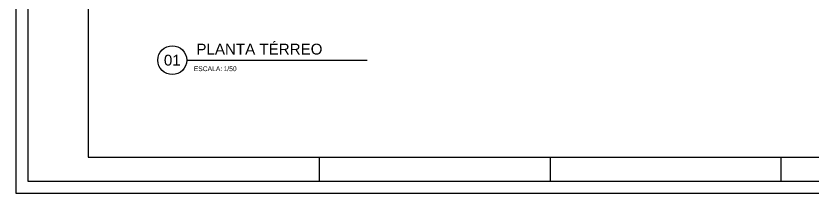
# Model space of a CAD drawing. Header units: metres. Extents: x -48 to 192, y -52 to 76.
# Drawn here: x 70.49 to 87.04, y 24.31 to 28 of the extents above; entities that cross this region are included whole.
import ezdxf
from ezdxf.enums import TextEntityAlignment as Align

# ---------------------------------------------------------------- set-up
doc = ezdxf.new("R2010")
doc.units = ezdxf.units.M
doc.header["$LTSCALE"] = 0.1
doc.layers.add('0_MRG_AUX', color=7, linetype='Continuous', true_color=0xecbcd1, plot=False)
for name, color, linetype in [('ARQ_CONC VS', 2, 'Continuous'), ('MRG_EXTERNA', 1, 'Continuous'), ('MRG_INTERNA', 2, 'Continuous'), ('SIMB_02', 2, 'Continuous'), ('SIMB_TXT', 1, 'Continuous')]:
    doc.layers.add(name, color=color, linetype=linetype)
doc.styles.add('SIMB', font='arial.ttf')

# ---------------------------------------------------------------- blocks, each defined once
blk = doc.blocks.new('FORMATO_A2mmD')
at = {"layer": '0_MRG_AUX'}
blk.add_lwpolyline([(5, -5), (5, 425), (-599, 425), (-599, -5)], close=True, dxfattribs=at)
at = {"layer": 'MRG_EXTERNA'}
blk.add_lwpolyline([(0, 0), (0, 420), (-594, 420), (-594, 0)], close=True, dxfattribs=at)
at = {"layer": 'MRG_INTERNA'}
for p, q in [((-473, 10), (-473, 0)), ((-377, 10), (-377, 0)), ((-377, 10), (-377, 0)), ((-281, 10), (-281, 0))]:
    blk.add_line(p, q, dxfattribs=at)
blk.add_lwpolyline([(-569, 410), (-569, 10), (-10, 10), (-10, 410)], close=True, dxfattribs=at)
blk = doc.blocks.new('TITULO')
at = {"layer": 'SIMB_02'}
blk.add_line((6, 0), (81, 0), dxfattribs=at)
blk.add_circle((0, 0), 6, dxfattribs=at)
at = {"layer": 'SIMB_TXT', "style": 'SIMB'}
blk.add_text('ESCALA:', height=2, dxfattribs=at).set_placement((8.94, -4.58))
blk.add_attdef('TITULO_DO_DESENHO', text='', height=4.5, dxfattribs=at).set_placement((10.02, 1), align=Align.BOTTOM_LEFT)
blk.add_attdef('NUM', text='', height=4.5, dxfattribs=at).set_placement((0, 0), align=Align.MIDDLE_CENTER)
blk.add_attdef('ESCALA', (21.3, -4.58), '', height=2, dxfattribs=at)

msp = doc.modelspace()

# ---------------------------------------------------------------- block references
at = {"layer": 'ARQ_CONC VS', "xscale": 0.05, "yscale": 0.05, "zscale": 0.05}
msp.add_blockref('FORMATO_A2mmD', (100.44, 24.557), dxfattribs=at)
msp.add_blockref('TITULO', (73.74, 27.074), dxfattribs=at).add_auto_attribs({'TITULO_DO_DESENHO': 'PLANTA TÉRREO', 'NUM': '01', 'ESCALA': '1/50'})

doc.saveas('drawing.dxf')
